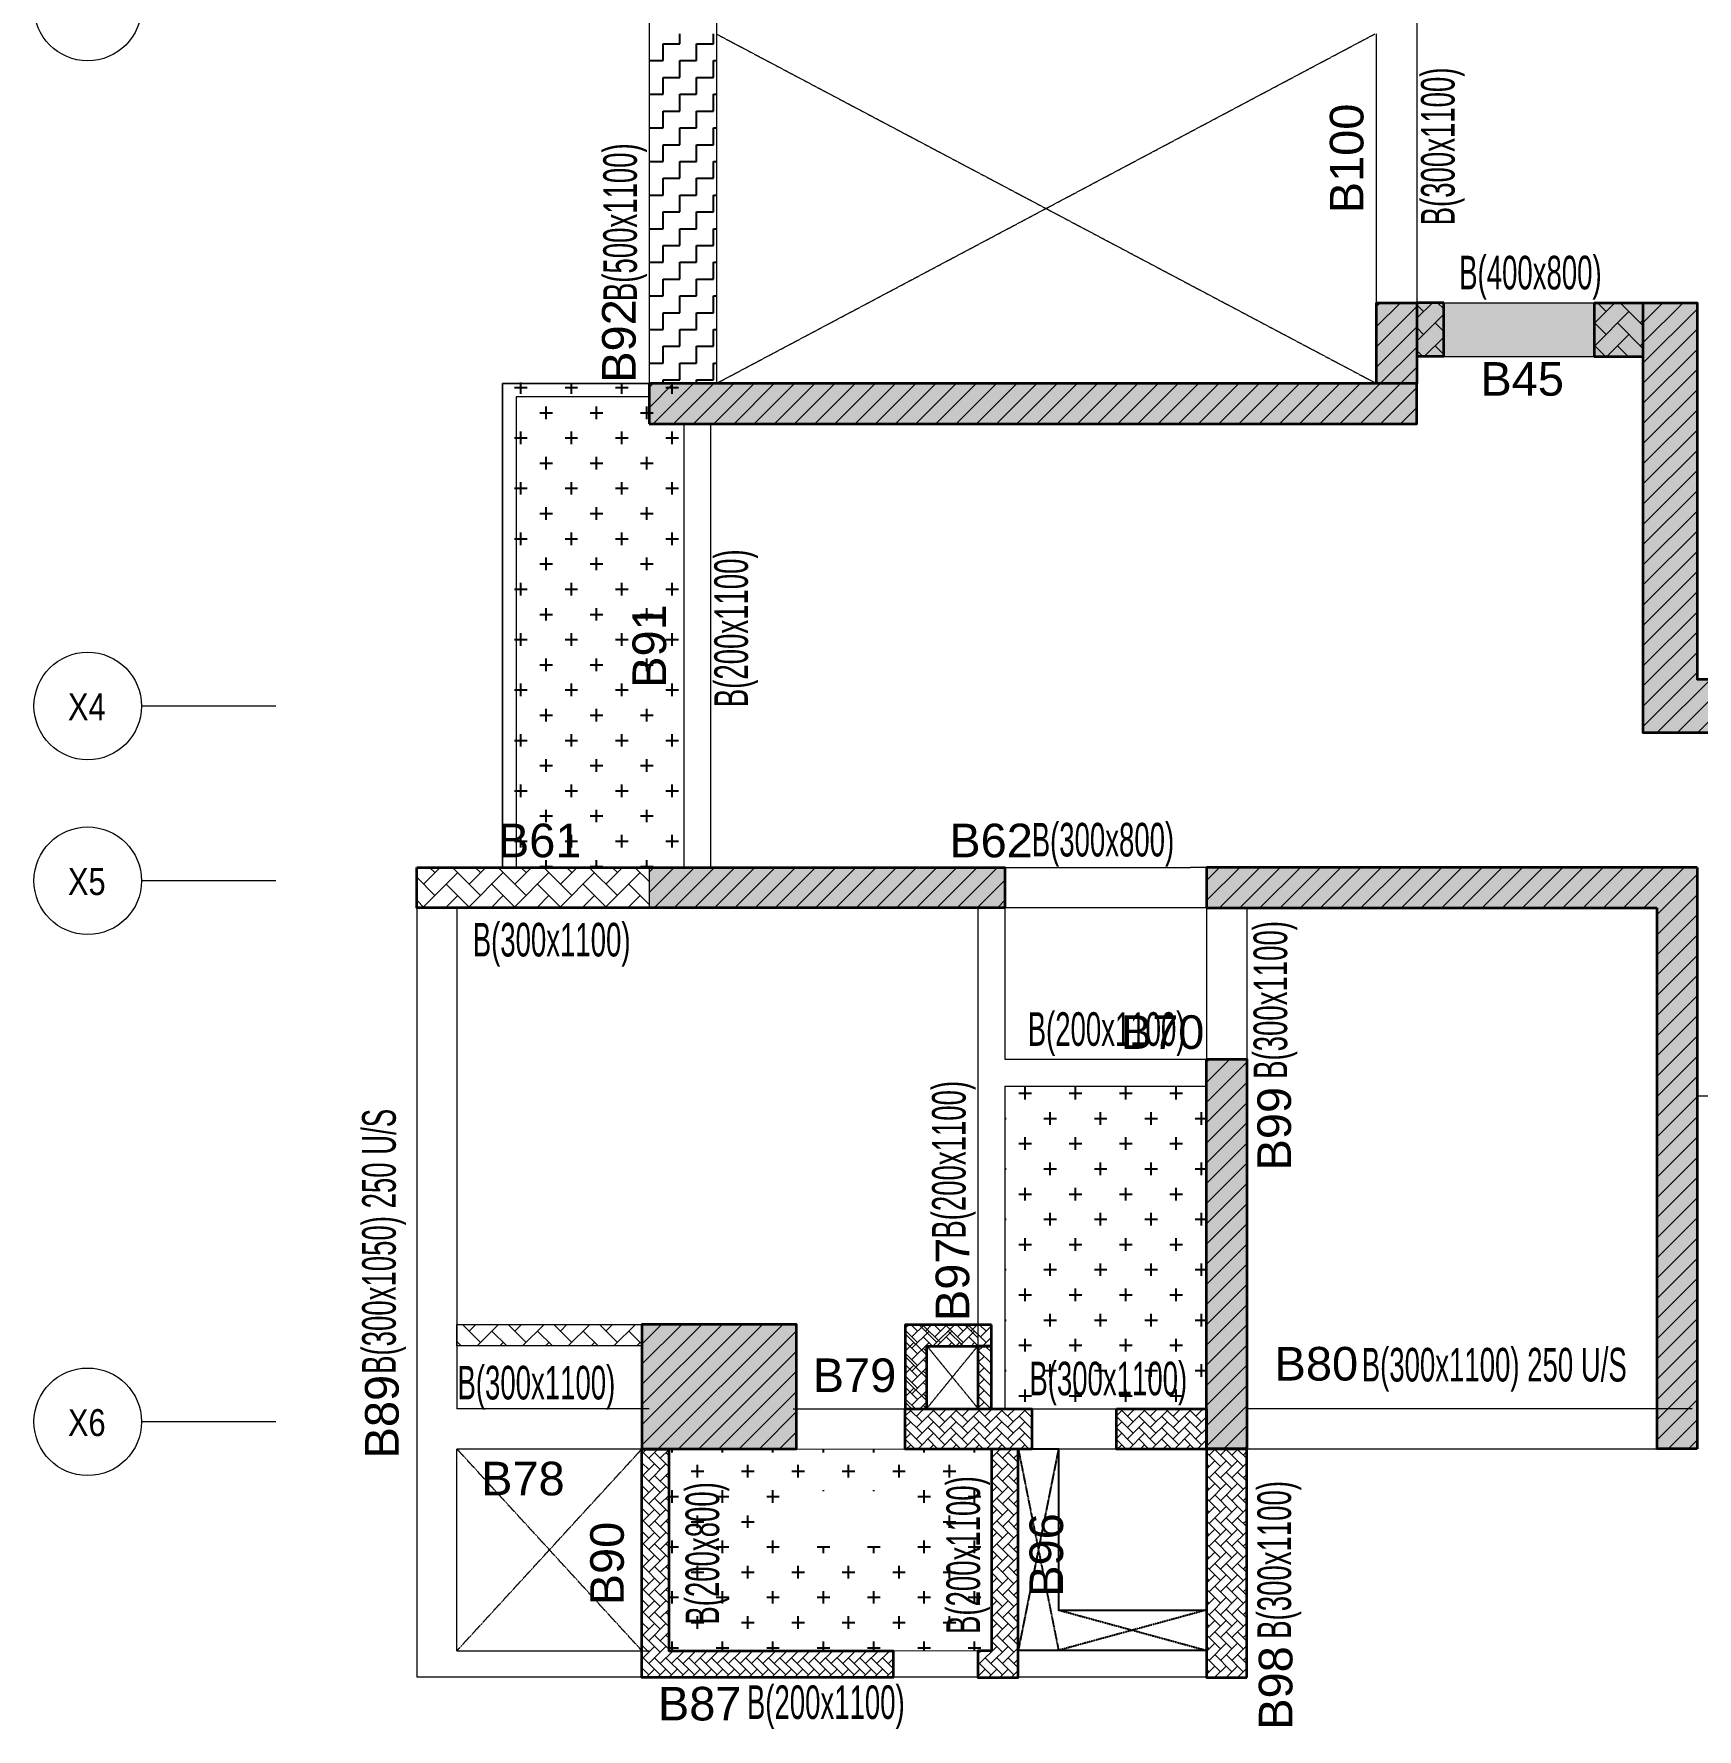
# Model space of a CAD drawing. Header units: millimetres. Extents: x 17 to 69461, y 78 to 32775.
# Drawn here: x 17 to 12389, y 5161 to 17772 of the extents above; entities that cross this region are included whole.
import ezdxf
from ezdxf.enums import TextEntityAlignment as Align

# ---------------------------------------------------------------- set-up
doc = ezdxf.new("R2010")
doc.units = ezdxf.units.MM
doc.linetypes.add('Grid Line', pattern=[2222.5, 1270, -317.5, 317.5, -317.5])
doc.linetypes.add('HIDDEN', pattern=[0.375, 0.25, -0.125])
for name, color, linetype, lineweight in [('A-GRIDS', 8, 'Continuous', 9), ('A-HIDD-ABVE', 8, 'HIDDEN', 20), ('S-BEAM', 7, 'Continuous', 18), ('S-BEAM-IDEN', 2, 'Continuous', 9), ('S-COL HATCH', 9, 'Continuous', 0), ('S-COLS', 5, 'Continuous', 35), ('S-GRIDS', 8, 'Continuous', 9), ('S-WALL', 4, 'Continuous', 18)]:
    doc.layers.add(name, color=color, linetype=linetype, lineweight=lineweight)
for name, color, linetype in [('Beam Nos', 7, 'Continuous'), ('changes', 7, 'Continuous'), ('CUTOUT', 4, 'Continuous'), ('SUNK SLAB', 8, 'Continuous')]:
    doc.layers.add(name, color=color, linetype=linetype)
doc.styles.add('Arial Narrow', font='ARIALN.TTF', dxfattribs={"height": 400})
doc.styles.add('SC-BBS1', font='SansSerif')
doc.styles.add('Swis721 LtCn BT', font='swisscl.ttf', dxfattribs={"width": 0.9, "height": 233.355162})
pattern_1 = [(45, (-31890644.18, 20635841.75), (-75.1300955, 75.1300955), [])]
pattern_2 = [(0, (-31349594.92, 21123704.2), (187.5, 187.5), [93.75, -281.25]), (90, (-31349548.04, 21123657.32), (-187.5, 187.5), [93.75, -281.25])]
pattern_3 = [(45, (-31609283, 20752631.54), (0, 169.7056275), [360, -120]), (135, (-31609198.14, 20752716.4), (1e-14, 169.7056275), [360, -120])]
pattern_4 = [(315, (-31091886.604, 20694843.886), (84.85281374, -1e-14), [180, -60]), (45, (-31091844.18, 20694801.46), (84.85281374, -2e-14), [180, -60])]

# ---------------------------------------------------------------- blocks, each defined once
blk = doc.blocks.new('A$Cebf64a2d')
at = {"layer": 'S-COL HATCH', "transparency": 33554687}
h = blk.add_hatch(dxfattribs=at)
h.set_pattern_fill('ANSI31', color=256, scale=850)
h.set_pattern_definition(pattern_1)
h.paths.add_polyline_path([(7140, 8675), (7439, 8675), (7439, 9275), (7140, 9275)])
h = blk.add_hatch(dxfattribs=at)
h.set_pattern_fill('ANSI31', color=256, scale=850)
h.set_pattern_definition(pattern_1)
h.paths.add_polyline_path([(14479, 6075), (14479, 6475), (9525, 6475), (9525, 9275), (9125, 9275), (9125, 6075)])
h = blk.add_hatch(dxfattribs=at)
h.set_pattern_fill('ANSI31', color=256, scale=850)
h.set_pattern_definition(pattern_1)
h.paths.add_polyline_path([(1729, 8675), (1729, 8375), (7439, 8375), (7439, 8675)])
h = blk.add_hatch(dxfattribs=at)
h.set_pattern_fill('ANSI31', color=256, scale=850)
h.set_pattern_definition(pattern_1)
h.paths.add_polyline_path([(4375, 5075), (1729, 5075), (1729, 4775), (4375, 4775)])
h = blk.add_hatch(dxfattribs=at)
h.set_pattern_fill('ANSI31', color=256, scale=850)
h.set_pattern_definition(pattern_1)
h.paths.add_polyline_path([(9525, 5075), (5875, 5075), (5875, 4775), (9225, 4775), (9225, 750), (9525, 750)])
h = blk.add_hatch(dxfattribs=at)
h.set_pattern_fill('ANSI31', color=256, scale=850)
h.set_pattern_definition(pattern_1)
h.paths.add_polyline_path([(6175, 3648), (5875, 3648), (5875, 750), (6175, 750)])
h = blk.add_hatch(dxfattribs=at)
h.set_pattern_fill('ANSI31', color=256, scale=850)
h.set_pattern_definition(pattern_1)
h.paths.add_polyline_path([(2825, 1675), (1675, 1675), (1675, 750), (2825, 750)])
at = {"layer": 'S-BEAM', "color": 5, "elevation": 0}
for points in [[(300, 1675), (1675, 1675), (1675, 1515), (300, 1515)], [(4175, 1675), (4175, 1515), (3795, 1515), (3795, 1048), (3635, 1048), (3635, 1675)]]:
    blk.add_lwpolyline(points, close=True, dxfattribs=at)
at = {"layer": 'S-COL HATCH', "transparency": 33554687}
blk.add_line((1729, 5075), (1729, 4775), dxfattribs=at)
at = {"layer": 'S-COLS'}
for p, q in [((9525, 5075), (5875, 5075)), ((5875, 5075), (5875, 4775)), ((9525, 5075), (9525, 750)), ((5875, 4775), (9225, 4775)), ((9225, 4775), (9225, 750)), ((9525, 750), (9225, 750))]:
    blk.add_line(p, q, dxfattribs=at)
at = {"layer": 'S-COLS', "color": 5, "elevation": 0}
blk.add_lwpolyline([(7140, 9275), (7439, 9275), (7439, 8675), (7140, 8675)], close=True, dxfattribs=at)
at = {"layer": 'S-COLS', "elevation": 0}
blk.add_lwpolyline([(20279, 6075), (9125, 6075), (9125, 9275), (9525, 9275), (9525, 6475), (12209, 6475)], dxfattribs=at)
for points in [[(1729, 8375), (7439, 8375), (7439, 8675), (1729, 8675)], [(0, 5075), (4375, 5075), (4375, 4775), (0, 4775)], [(5875, 3648), (6175, 3648), (6175, 750), (5875, 750)], [(1675, 750), (2825, 750), (2825, 1675), (1675, 1675)]]:
    blk.add_lwpolyline(points, close=True, dxfattribs=at)
blk = doc.blocks.new('A$C2f35dc8c')
at = {"layer": 'S-COL HATCH', "transparency": 33554687}
h = blk.add_hatch(color=256, dxfattribs=at)
h.dxf.hatch_style = 1
h.paths.add_polyline_path([(7140, 8675), (7439, 8675), (7439, 9275), (7140, 9275)])
at = {"layer": 'S-COL HATCH'}
h = blk.add_hatch(dxfattribs=at)
h.set_pattern_fill('AR-HBONE', color=256, scale=30)
h.set_pattern_definition(pattern_3)
h.paths.add_polyline_path([(7640, 8875), (7640, 9275), (7440, 9275), (7440, 8875)])
h = blk.add_hatch(dxfattribs=at)
h.set_pattern_fill('AR-HBONE', color=256, scale=30)
h.set_pattern_definition(pattern_3)
h.paths.add_polyline_path([(9125, 8875), (9125, 9275), (8760, 9275), (8760, 8875), (8849, 8875)])
at = {"layer": 'S-COL HATCH', "transparency": 33554687}
h = blk.add_hatch(color=256, dxfattribs=at)
h.dxf.hatch_style = 1
h.paths.add_polyline_path([(14479, 6075), (14479, 6475), (9525, 6475), (9525, 9275), (9125, 9275), (9125, 6075)])
h = blk.add_hatch(color=256, dxfattribs=at)
h.dxf.hatch_style = 1
h.paths.add_polyline_path([(1729, 8675), (1729, 8375), (7439, 8375), (7439, 8675)])
at = {"layer": 'S-COL HATCH'}
h = blk.add_hatch(dxfattribs=at)
h.set_pattern_fill('AR-HBONE', color=256, scale=30)
h.set_pattern_definition([(45, (-31792792.5, 20735559.75), (0, 169.7056275), [360, -120]), (135, (-31792707.64, 20735644.6), (1e-14, 169.7056275), [360, -120])])
h.paths.add_polyline_path([(1729, 4775), (1729, 5075), (0, 5075), (0, 4775)])
at = {"layer": 'S-COL HATCH', "transparency": 33554687}
h = blk.add_hatch(color=256, dxfattribs=at)
h.dxf.hatch_style = 1
h.paths.add_polyline_path([(4375, 5075), (1729, 5075), (1729, 4775), (4375, 4775)])
h = blk.add_hatch(color=256, dxfattribs=at)
h.dxf.hatch_style = 1
h.paths.add_polyline_path([(9525, 5075), (5875, 5075), (5875, 4775), (9225, 4775), (9225, 750), (9525, 750)])
h = blk.add_hatch(color=256, dxfattribs=at)
h.dxf.hatch_style = 1
h.paths.add_polyline_path([(6175, 3648), (5875, 3648), (5875, 750), (6175, 750)])
at = {"layer": 'S-COL HATCH'}
h = blk.add_hatch(dxfattribs=at)
h.set_pattern_fill('AR-HBONE', color=256, scale=30)
h.set_pattern_definition([(45, (-31792792.5, 20635841.75), (0, 169.7056275), [360, -120]), (135, (-31792707.64, 20635926.6), (1e-14, 169.7056275), [360, -120])])
h.paths.add_polyline_path([(4175, 1675), (4175, 1515), (3795, 1515), (3795, 1048), (3635, 1048), (3635, 1675)])
h.paths.add_polyline_path([(300, 1675), (1675, 1675), (1675, 1515), (300, 1515)])
at = {"layer": 'S-COL HATCH', "transparency": 33554687}
h = blk.add_hatch(color=256, dxfattribs=at)
h.dxf.hatch_style = 1
h.paths.add_polyline_path([(2825, 1675), (1675, 1675), (1675, 750), (2825, 750)])
blk.add_line((1729, 5075, 0), (1729, 4775, 0), dxfattribs=at)
at = {"layer": 'S-COLS'}
for p, q in [((7640, 9275, 0), (7439, 9275, 0)), ((7640, 8875, 0), (7640, 9275, 0)), ((8760, 9275, 0), (8760, 8875, 0)), ((8760, 9275, 0), (9125, 9275, 0)), ((7640, 8875, 0), (7439, 8875, 0)), ((8760, 8875, 0), (9125, 8875, 0)), ((9525, 5075, 0), (5875, 5075, 0)), ((5875, 5075, 0), (5875, 4775, 0)), ((9525, 5075, 0), (9525, 750, 0)), ((5875, 4775, 0), (9225, 4775, 0)), ((9225, 4775, 0), (9225, 750, 0)), ((9525, 750, 0), (9225, 750, 0))]:
    blk.add_line(p, q, dxfattribs=at)
at = {"layer": 'S-COLS', "color": 5, "elevation": 0}
blk.add_lwpolyline([(7140, 9275), (7439, 9275), (7439, 8675), (7140, 8675)], close=True, dxfattribs=at)
at = {"layer": 'S-COLS', "elevation": 0}
blk.add_lwpolyline([(20279, 6075), (9125, 6075), (9125, 9275), (9525, 9275), (9525, 6475), (12209, 6475)], dxfattribs=at)
for points in [[(1729, 8375), (7439, 8375), (7439, 8675), (1729, 8675)], [(0, 5075), (4375, 5075), (4375, 4775), (0, 4775)], [(5875, 3648), (6175, 3648), (6175, 750), (5875, 750)], [(1675, 750), (2825, 750), (2825, 1675), (1675, 1675)]]:
    blk.add_lwpolyline(points, close=True, dxfattribs=at)
blk = doc.blocks.new('A$C6614787e')
at = {"layer": 'S-COL HATCH'}
h = blk.add_hatch(dxfattribs=at)
h.set_pattern_fill('AR-HBONE', color=256, scale=15)
h.set_pattern_definition([(45, (-31102020.92, 20625022.12), (0, 84.85281374), [180, -60]), (135, (-31101978.495, 20625064.55), (7e-15, 84.85281374), [180, -60])])
h.paths.add_polyline_path([(2600, 2625), (1960, 2625), (1960, 2000), (2120, 2000), (2120, 2466), (2600, 2466)])
h = blk.add_hatch(dxfattribs=at)
h.set_pattern_fill('AR-HBONE', color=256, scale=15)
h.set_pattern_definition([(45, (0, 0), (0, 84.8528), [180, -60]), (135, (42.426, 42.426), (7e-15, 84.8528), [180, -60])])
h.paths.add_polyline_path([(2600, 2466), (2500, 2466), (2500, 2000), (2600, 2000)])
h = blk.add_hatch(dxfattribs=at)
h.set_pattern_fill('AR-HBONE', color=256, scale=15)
h.set_pattern_definition([(45, (-31364182.66, 21103765.56), (0, 84.85281374), [180, -60]), (135, (-31364140.23, 21103807.99), (7e-15, 84.85281374), [180, -60])])
h.paths.add_polyline_path([(2900, 1700), (2900, 2000), (1960, 2000), (1960, 1700)])
h = blk.add_hatch(dxfattribs=at)
h.set_pattern_fill('AR-HBONE', color=256, scale=15)
h.set_pattern_definition([(45, (-31362782.653, 21103765.56), (0, 84.85281374), [180, -60]), (135, (-31362740.227, 21103807.99), (7e-15, 84.85281374), [180, -60])])
h.paths.add_polyline_path([(4200, 1700), (4200, 2000), (3530, 2000), (3530, 1700)])
h = blk.add_hatch(dxfattribs=at)
h.set_pattern_fill('AR-HBONE', color=256, scale=15, angle=-90)
h.set_pattern_definition(pattern_4)
edge = h.paths.add_edge_path()
edge.add_line((200, 1700), (200, 200))
edge.add_line((200, 200), (1870, 200))
edge.add_line((1870, 200), (1870, 0))
edge.add_line((1870, 0), (0, 0))
edge.add_line((0, 0), (0, 1700))
edge.add_line((0, 1700), (200, 1700))
h = blk.add_hatch(dxfattribs=at)
h.set_pattern_fill('AR-HBONE', color=256, scale=15, angle=-90)
h.set_pattern_definition(pattern_4)
h.paths.add_polyline_path([(2600, 200), (2500, 200), (2500, 0), (2800, 0), (2800, 1700), (2600, 1700)])
h = blk.add_hatch(dxfattribs=at)
h.set_pattern_fill('AR-HBONE', color=256, scale=15, angle=-90)
h.set_pattern_definition([(315, (21106265.21, 31371048.637), (84.85281374, -2e-14), [180, -60]), (45, (21106307.64, 31371006.21), (84.85281374, -2e-14), [180, -60])])
h.paths.add_polyline_path([(4200, 0), (4500, 0), (4500, 1700), (4200, 1700)])
at = {"layer": 'S-COLS', "elevation": 0}
for points in [[(2600, 2625), (1960, 2625), (1960, 2000), (2120, 2000), (2120, 2466), (2600, 2466), (2600, 2625)], [(200, 1700), (200, 200), (1870, 200), (1870, 0), (0, 0), (0, 1700), (200, 1700)]]:
    blk.add_lwpolyline(points, dxfattribs=at)
for points in [[(2600, 2466), (2500, 2466), (2500, 2000), (2600, 2000)], [(1960, 2000), (2900, 2000), (2900, 1700), (1960, 1700)], [(3530, 2000), (4200, 2000), (4200, 1700), (3530, 1700)], [(2600, 200), (2500, 200), (2500, 0), (2800, 0), (2800, 1700), (2600, 1700)], [(4500, 0), (4500, 1700), (4200, 1700), (4200, 0)]]:
    blk.add_lwpolyline(points, close=True, dxfattribs=at)
blk = doc.blocks.new('A$C80c03267')
at = {"layer": 'CUTOUT', "color": 8, "linetype": 'HIDDEN'}
for p, q in [((-75, -11925), (-375, -13425)), ((-375, -11925), (-75, -13425)), ((-75, -13125), (1025, -13425)), ((1025, -13125), (-75, -13425))]:
    blk.add_line(p, q, dxfattribs=at)
at = {"layer": 'CUTOUT'}
blk.add_lwpolyline([(-375, -11925), (-75, -11925), (-75, -13125), (1025, -13125), (1025, -13425), (-375, -13425), (-375, -11925)], dxfattribs=at)
blk = doc.blocks.new('Grid - Type 1 Structural-6743905-11TH FLOOR LVL')
at = {"layer": 'A-GRIDS'}
blk.add_circle((0, 0), 4, dxfattribs=at)
blk = doc.blocks.new('A$Cf2260b48')
at = {"layer": 'S-GRIDS', "linetype": 'Grid Line'}
for p, q in [((-10572, -200), (-11572, -200)), ((-10572, -1500), (-11572, -1500)), ((-10572, -5525), (-11572, -5525))]:
    blk.add_line(p, q, dxfattribs=at)
at = {"layer": 'A-GRIDS', "xscale": 99.99999999999991, "yscale": 99.99999999999991, "zscale": 99.99999999999991, "rotation": 89.99999999999982}
for p in [(-11972, 5000), (-11972, -200), (-11972, -1500), (-11972, -5525)]:
    blk.add_blockref('Grid - Type 1 Structural-6743905-11TH FLOOR LVL', p, dxfattribs=at)
at = {"layer": 'A-GRIDS', "lineweight": 18, "char_height": 200, "width": 352.74, "attachment_point": 1, "style": 'Arial Narrow'}
for s, insert in [('X4', (-12119, -106)), ('X5', (-12119, -1406)), ('X6', (-12119, -5431))]:
    blk.add_mtext(s, dxfattribs=dict(at, insert=insert))

msp = doc.modelspace()

# ---------------------------------------------------------------- hatches: boundary and pattern name
at = {"layer": 'SUNK SLAB'}
h = msp.add_hatch(dxfattribs=at)
h.set_pattern_fill('ZIGZAG', color=8, scale=1000, style=0)
h.set_pattern_definition([(0, (-31789928.51, 20737473.76), (125, 125), [125, -125]), (90, (-31789803.51, 20737473.76), (-125, 125), [125, -125])])
h.paths.add_polyline_path([(50753.3, 19472.3), (50553.4, 19472.3), (50553.4, 18072.3), (50753.4, 18072.3)])
h.paths.add_polyline_path([(51983.3, 15772.3), (50297.7, 15772.3), (50297.7, 15372.3), (51983.3, 15372.3)])
h.paths.add_polyline_path([(11733.4, 19472.3), (11693.4, 19472.3), (11693.4, 19472.3), (11533.4, 19472.3), (11533.4, 18072.3), (11733.4, 18072.3)])
h.paths.add_polyline_path([(11989, 15772.3), (10303.4, 15772.3), (10303.4, 15772.3), (10303.4, 15372.3), (11989, 15372.3)])
h = msp.add_hatch(dxfattribs=at)
h.set_pattern_fill('ZIGZAG', color=8, scale=1000, style=0)
h.set_pattern_definition([(0, (-31789928.5, 20732823.22), (125, 125), [125, -125]), (90, (-31789803.5, 20732823.22), (-125, 125), [125, -125])])
h.paths.add_polyline_path([(5093.4, 17772.3), (4593.4, 17772.3), (4593.4, 15172.3), (5093.4, 15172.3)])
h = msp.add_hatch(dxfattribs=at)
h.set_pattern_fill('CROSS', color=8, scale=750, style=0)
h.set_pattern_definition(pattern_2)
h.paths.add_polyline_path([(4853.4, 15172.3), (3503.4, 15178.8), (3503.4, 11578.8), (4853.4, 11572.3)])
h = msp.add_hatch(dxfattribs=at)
h.set_pattern_fill('CROSS', color=8, scale=750, style=0)
h.set_pattern_definition([(0, (-31349594.92, 21123704.18), (187.5, 187.5), [93.75, -281.25]), (90, (-31349548.04, 21123657.3), (-187.5, 187.5), [93.75, -281.25])])
h.paths.add_polyline_path([(8739, 9944.9), (7239, 9944.9), (7239, 7544.9), (8739, 7544.9)])
h.paths.add_polyline_path([(7359.3, 7502.7), (8757.8, 7502.7), (8757.8, 8029.9), (7359.3, 8029.9)], flags=9)
h = msp.add_hatch(dxfattribs=at)
h.set_pattern_fill('CROSS', color=8, scale=750, style=0)
h.set_pattern_definition(pattern_2)
h.paths.add_polyline_path([(7139, 5746.2), (7139, 7247.1), (4739, 7245.1), (4739, 5744.8)])
h.paths.add_polyline_path([(5572.3, 6518.3), (5572.3, 6930.2), (6549.8, 6930.2), (6549.8, 6518.3)], flags=0)
h.paths.add_polyline_path([(5201.2, 5876), (5201.2, 7149.3), (4674, 7149.3), (4674, 5876)], flags=9)
h.paths.add_polyline_path([(7196.5, 5869.1), (7196.5, 7142.3), (6669.3, 7142.3), (6669.3, 5869.1)], flags=9)
h.paths.add_polyline_path([(5526.4, 6465.8), (6576.1, 6465.8), (6576.1, 6983.9), (5526.4, 6983.9)], flags=24)

# ---------------------------------------------------------------- linework, layer by layer
at = {"layer": 'A-HIDD-ABVE', "linetype": 'HIDDEN'}
for p, q in [((5093.4, 17772.3), (10003.7, 15172.3)), ((5093.4, 15172.3), (9991.7, 17772.3, 0)), ((6659, 8012.3), (7039, 7547.1)), ((6659, 7547.1), (7039, 8012.3)), ((4539, 5744.8), (3164, 7245.1)), ((3164, 5744.8), (4539, 7245.1))]:
    msp.add_line(p, q, dxfattribs=at)
at = {"layer": 'S-BEAM'}
for p, q in [((4593.4, 18672.3), (4593.4, 15172.3)), ((5093.4, 18672.3), (5093.4, 15172.3)), ((10003.7, 15772.3), (10003.7, 17772.3, 0)), ((4853.4, 15172.3), (3503.4, 15172.3)), ((3503.4, 11572.3), (3503.4, 15172.3)), ((4853.4, 11572.3), (4853.4, 14872.3)), ((2864, 11272.3), (2864, 5547.1)), ((7239, 9944.9), (8739, 9944.9)), ((7239, 9944.9), (7239, 7544.9)), ((6659, 8012.3), (7039, 8012.3)), ((6659, 8012.3), (6659, 7544.9)), ((7039, 8012.3), (7039, 7544.9)), ((4593.4, 7544.9), (3164, 7544.9)), ((5664, 7544.9), (8739, 7544.9)), ((4744.6, 7245.1), (3164, 7245.1)), ((3164, 5744.8), (3164, 7245.1)), ((4539, 7245.1), (4539, 5744.8)), ((4739, 7245.1), (7139, 7247.1)), ((4739, 7245.1), (4739, 5744.8)), ((7139, 7247.1), (7139, 5747.1)), ((7339, 7247.1), (7539, 7247.1)), ((7339, 7247.1), (7339, 5747.1)), ((8319.5, 7247.1), (8739, 7247.1)), ((8739, 7247.1), (8739.9, 5747.1)), ((9039, 7247.1), (12354.6, 7247.1)), ((9039, 7247.1), (9039, 5547.1)), ((3162, 5744.8), (4593.4, 5744.8)), ((4793.4, 5744.8), (7139, 5746.2)), ((7339, 5746.3), (8739, 5747.1)), ((9039, 5547.1), (2864, 5547.1))]:
    msp.add_line(p, q, dxfattribs=at)
at = {"layer": 'S-BEAM', "linetype": 'HIDDEN'}
for p, q in [((10303.4, 18072.3), (10303.4, 15772.3)), ((10303.4, 15772.3), (11989, 15772.3)), ((10303.4, 15372.3), (11989, 15372.3)), ((5053.4, 11572.3), (5053.4, 14872.3)), ((7239, 11571.9), (8739, 11572.3)), ((3164, 11272.3), (3164, 7544.9)), ((7039, 11272.3), (7039, 8012.3)), ((7239, 11272.3), (7239, 10144.9)), ((7239, 11272.3), (8739, 11272.3)), ((8739, 11272.3), (8739, 10144.9)), ((9039, 11272.3), (9039, 10144.9)), ((7239, 10144.9), (8739, 10144.9)), ((12389, 9872.3), (14603.4, 9872.3)), ((9039, 7547.1), (12354.6, 7547.1)), ((7539, 7247.1), (8389, 7247.1))]:
    msp.add_line(p, q, dxfattribs=at)
at = {"layer": 'S-WALL', "color": 7}
for p, q in [((3504, 15172.3), (4594, 15172.3)), ((3504, 11572.3), (3504, 15172.3)), ((4594, 15072.3), (3604, 15072.3)), ((3604, 15072.3), (3604, 11572.3))]:
    msp.add_line(p, q, dxfattribs=at)

# ---------------------------------------------------------------- block references
at = {"layer": 'Beam Nos'}
msp.add_blockref('A$C80c03267', (7713.8, 19172.3), dxfattribs=at)
at = {"layer": 'changes'}
for name, p in [('A$C2f35dc8c', (2864, 6497.1)), ('A$Cebf64a2d', (2864, 6497.1)), ('A$C6614787e', (4539, 5544.5))]:
    msp.add_blockref(name, p, dxfattribs=at)
at = {"layer": 'S-WALL'}
msp.add_blockref('A$Cf2260b48', (12389, 12972.4), dxfattribs=at)

# ---------------------------------------------------------------- texts
at = {"layer": 'Beam Nos', "style": 'SC-BBS1'}
for s, p in [('B100', (9982, 16845.8, 0)), ('B92', (4568, 15487.9, 0)), ('B91', (4794.4, 13218.5)), ('B99', (9443, 9627.8, 0)), ('B97', (7049.5, 8507.5, 0)), ('B89', (2805, 7485.8)), ('B90', (4480, 6392.9)), ('B96', (7747.7, 6456.5)), ('B98', (9453.5, 5467.3, 0))]:
    msp.add_text(s, height=250, rotation=90, dxfattribs=at).set_placement(p, align=Align.BOTTOM_CENTER)
for s, p in [('B45', (11088, 15005.8)), ('B61', (3779, 11572.3)), ('B62', (7137, 11572)), ('B70', (8412.7, 10146.5)), ('B80', (9556.7, 7679.4)), ('B79', (6121, 7593.8)), ('B78', (3654.2, 6825.4)), ('B87', (4969.5, 5150.6))]:
    msp.add_text(s, height=250, dxfattribs=at).set_placement(p, align=Align.BOTTOM_CENTER)
at = {"layer": 'S-BEAM-IDEN', "style": 'Swis721 LtCn BT', "width": 0.8}
for s, rotation, p in [('B(300x1100)', 90, (10585.1, 16348.2)), ('B(500x1100)', 90, (4502, 15784.5)), ('B(400x800)', 360, (10619.2, 15871.7)), ('B(200x1100)', 90, (5328, 12763.8)), ('B(300x800)', 360, (7439.2, 11653)), ('B(300x1100)', 90, (9339.5, 9998.9)), ('B(200x1100)', 360, (7409.3, 10244.3)), ('B(200x1100)', 90, (6947.6, 8809.7)), ('B(300x1050) 250 U/S', 90, (2708.4, 7804)), ('B(300x1100) 250 U/S', 360, (9894.3, 7747.3)), ('B(300x1100)', 360, (3167.6, 7613.7)), ('B(300x1100)', 360, (7421.8, 7644.3)), ('B(200x800)', 90, (5114, 5938.5)), ('B(200x1100)', 90, (7054.8, 5868.9)), ('B(300x1100)', 90, (9368.5, 5833.2)), ('B(200x1100)', 360, (5320.6, 5236.7))]:
    msp.add_text(s, height=250, rotation=rotation, dxfattribs=at).set_placement(p)
msp.add_text('B(300x1100)', height=250, dxfattribs=at).set_placement((3281.1, 10909.2))

doc.saveas('drawing.dxf')
